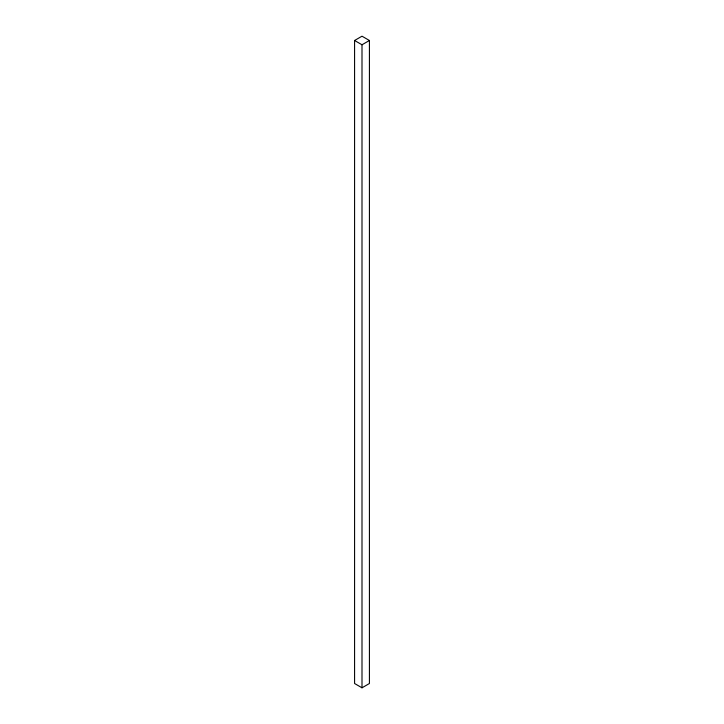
<?xml version="1.0" encoding="UTF-8"?>
<svg xmlns="http://www.w3.org/2000/svg" width="724" height="724" viewBox="0 0 724 724"><rect width="100%" height="100%" fill="white"/><g stroke="black" fill="none" stroke-linecap="round" stroke-linejoin="round"><path stroke-width="1.09" d="M354.579 40.49L362 36.2L369.421 40.49L369.421 683.51L362 687.8L354.579 683.51L354.579 40.49L362 44.77L369.421 40.49M362 44.77L362 687.8"/></g></svg>
